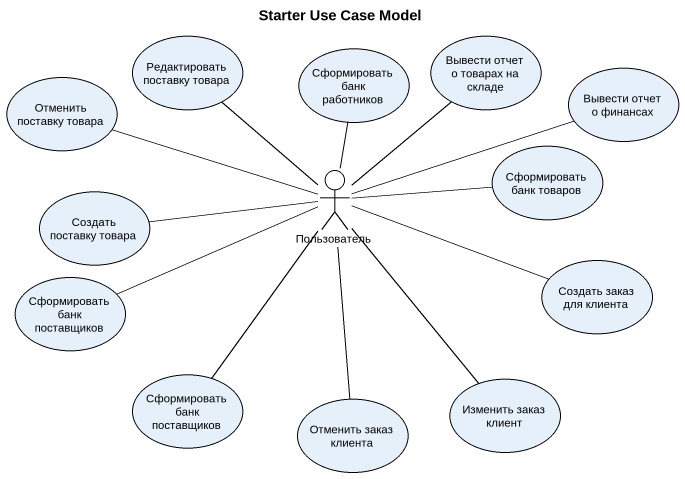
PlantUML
@startuml
title Starter Use Case Model
usecase "Редактировать поставку товара" as Редактировать_поставку
usecase "Вывести отчет о товарах на складе" as Вывести_отчет_о_товарах_на
usecase "Отменить поставку товара" as Отменить_поставку_товара
usecase "Сформировать банк работников" as Сформировать_банк_работников
usecase "Вывести отчет о финансах" as Вывести_отчет_о_финансах
actor Пользователь
usecase "Сформировать банк товаров" as Сформировать_банк_товаров
usecase "Создать поставку товара" as Создать_поставку_товара
usecase "Сформировать банк поставщиков" as Сформировать_банк
usecase "Создать заказ для клиента" as Создать_заказ_для_клиента
usecase "Сформировать банк поставщиков" as Сформировать_банк_2
usecase "Отменить заказ клиента" as Отменить_заказ_клиента
usecase "Изменить заказ клиент" as Изменить_заказ_клиент
Пользователь -up- Редактировать_поставку
Пользователь -up- Вывести_отчет_о_товарах_на
Пользователь -left- Отменить_поставку_товара
Пользователь -up- Сформировать_банк_работников
Пользователь -right- Вывести_отчет_о_финансах
Пользователь -right- Сформировать_банк_товаров
Пользователь -left- Создать_поставку_товара
Пользователь -left- Сформировать_банк
Пользователь -right- Создать_заказ_для_клиента
Пользователь -- Сформировать_банк_2
Пользователь -- Отменить_заказ_клиента
Пользователь -- Изменить_заказ_клиент
@enduml
